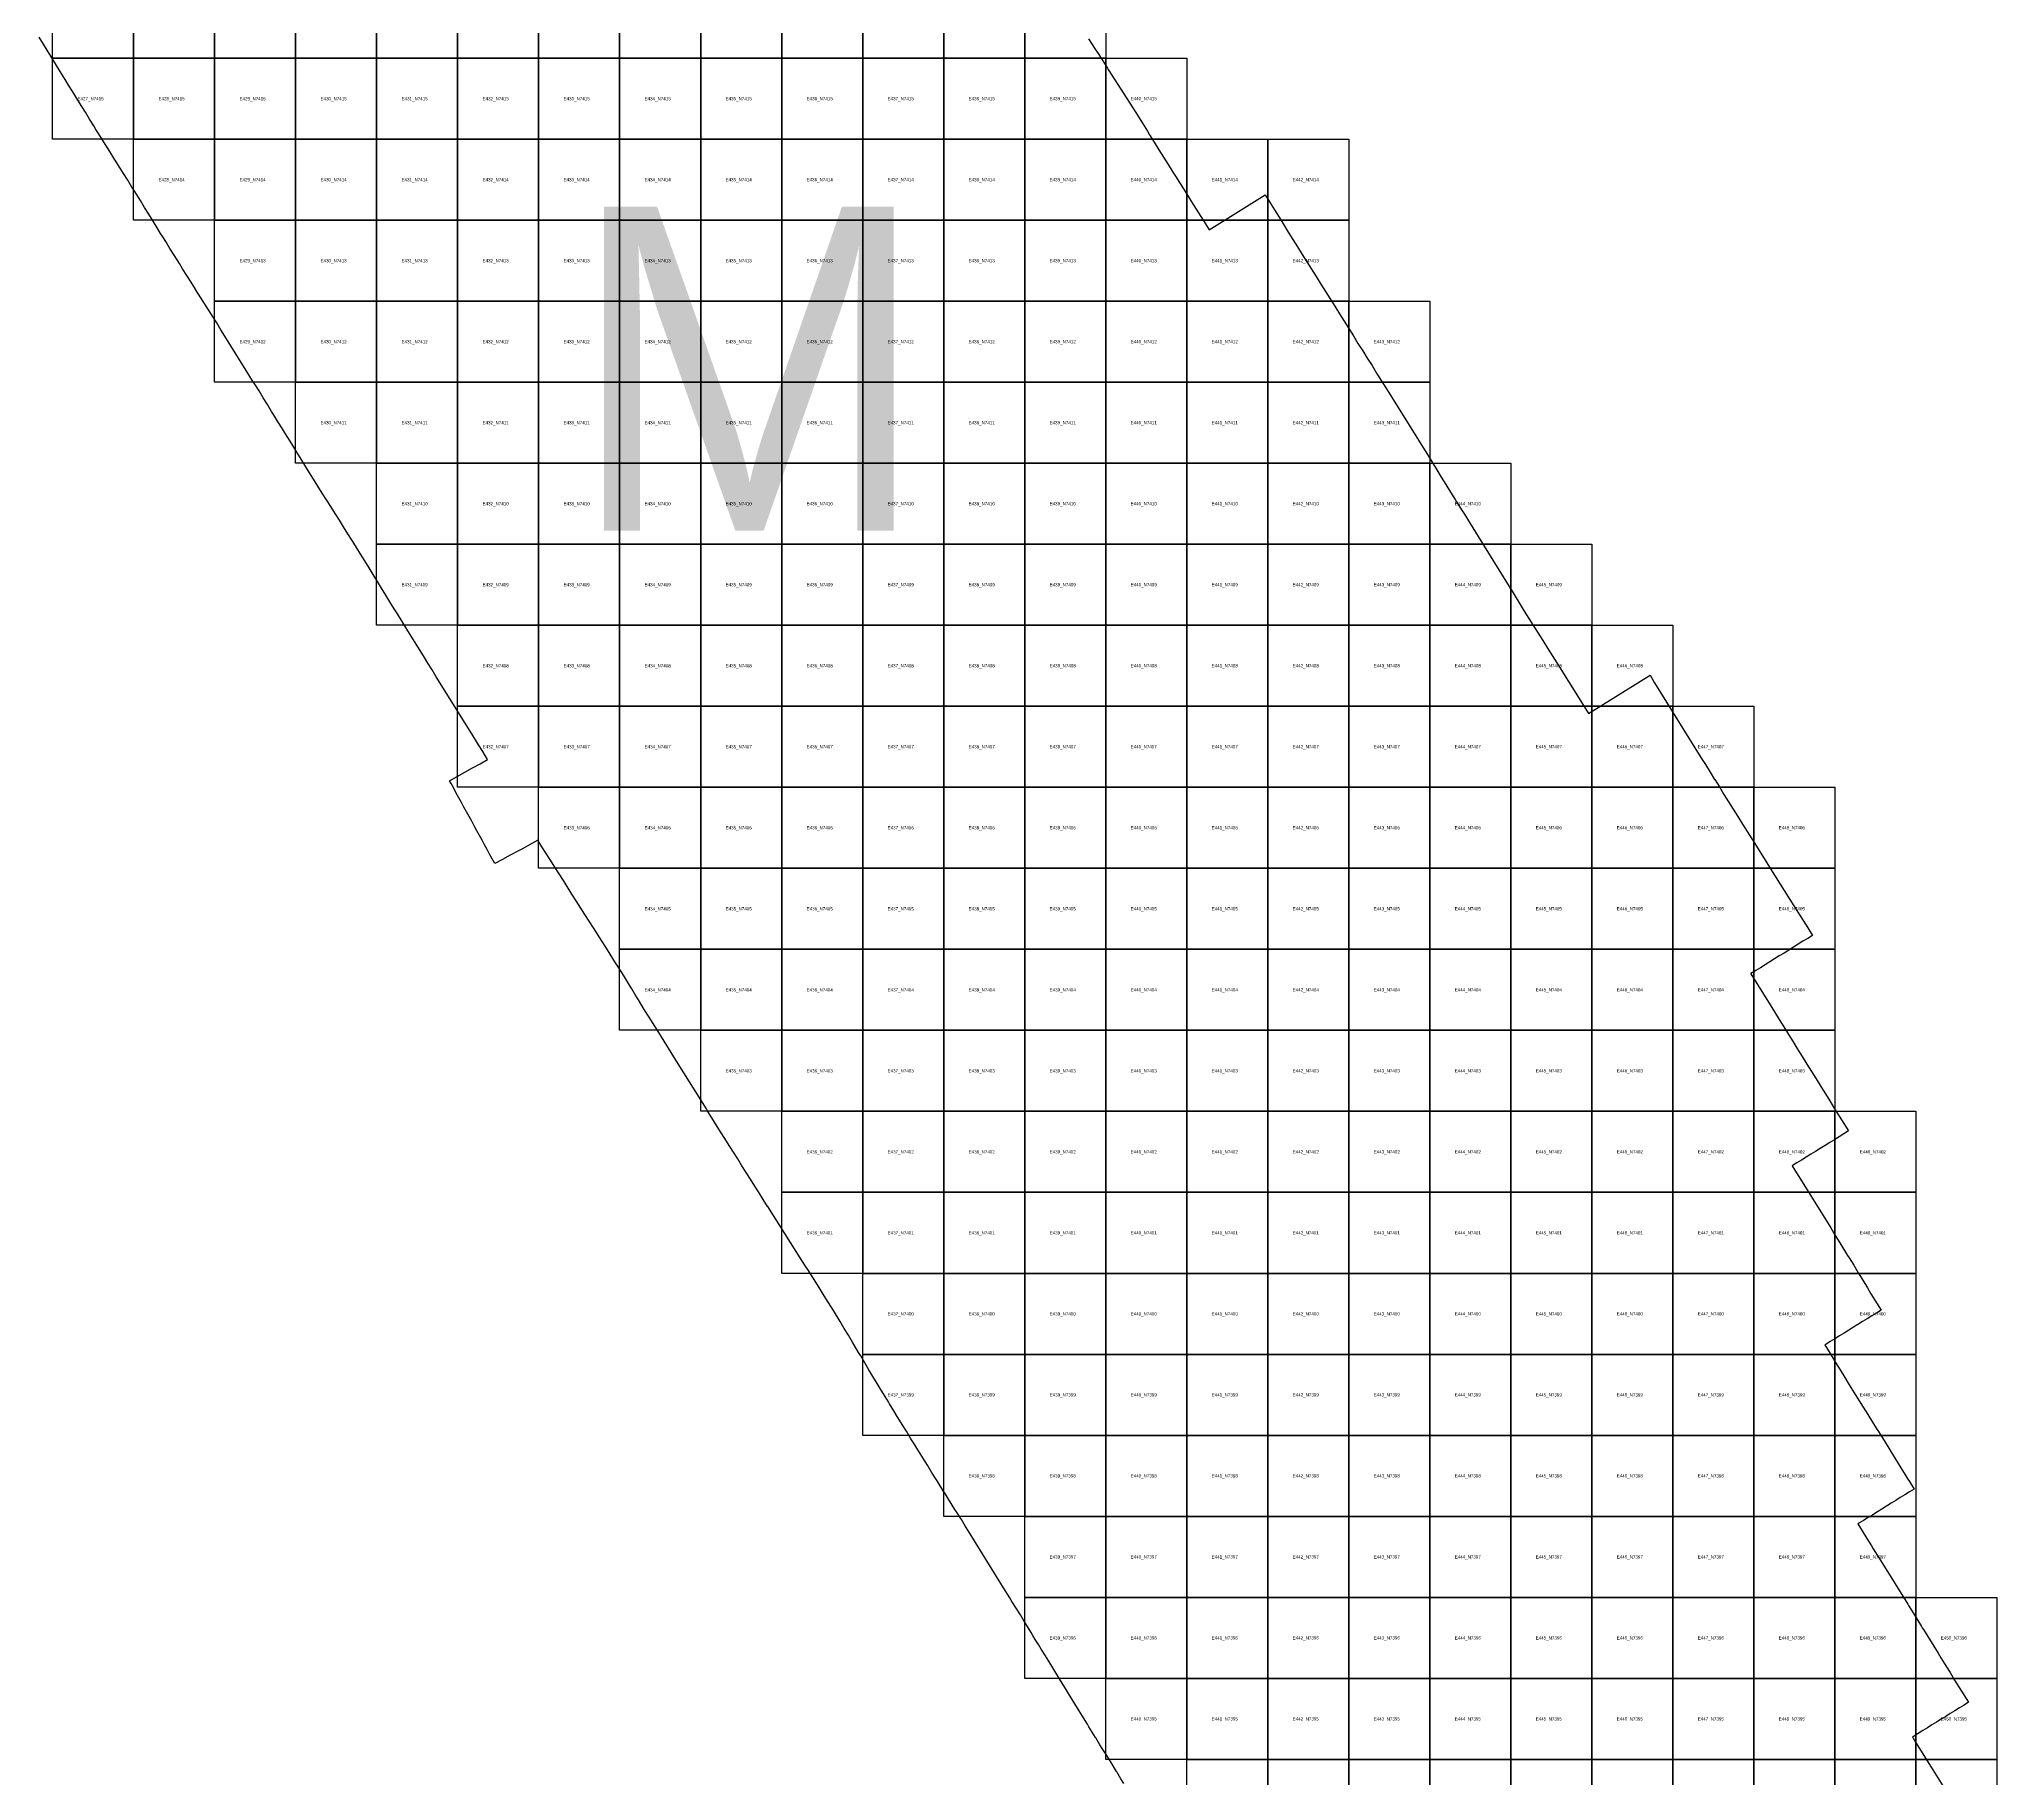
# Model space of a CAD drawing. Extents: x 325010 to 598009, y 7224244 to 7547000.
# Drawn here: x 426834 to 451000, y 7394760 to 7416234 of the extents above; entities that cross this region are included whole.
import ezdxf

# ---------------------------------------------------------------- set-up
doc = ezdxf.new("R2010")
doc.units = 0
doc.layers.add('Limpopo_1', color=7, linetype='Continuous')
doc.layers.add('M', color=7, linetype='Continuous')

msp = doc.modelspace()

# ---------------------------------------------------------------- linework, layer by layer
at = {"layer": 'Limpopo_1'}
for points in [[(427000, 7416000), (427000, 7417000), (428000, 7417000), (428000, 7416000)], [(428000, 7416000), (428000, 7417000), (429000, 7417000), (429000, 7416000)], [(429000, 7416000), (429000, 7417000), (430000, 7417000), (430000, 7416000)], [(430000, 7416000), (430000, 7417000), (431000, 7417000), (431000, 7416000)], [(431000, 7416000), (431000, 7417000), (432000, 7417000), (432000, 7416000)], [(432000, 7416000), (432000, 7417000), (433000, 7417000), (433000, 7416000)], [(433000, 7416000), (433000, 7417000), (434000, 7417000), (434000, 7416000)], [(434000, 7416000), (434000, 7417000), (435000, 7417000), (435000, 7416000)], [(435000, 7416000), (435000, 7417000), (436000, 7417000), (436000, 7416000)], [(436000, 7416000), (436000, 7417000), (437000, 7417000), (437000, 7416000)], [(437000, 7416000), (437000, 7417000), (438000, 7417000), (438000, 7416000)], [(438000, 7416000), (438000, 7417000), (439000, 7417000), (439000, 7416000)], [(439000, 7416000), (439000, 7417000), (440000, 7417000), (440000, 7416000)], [(427000, 7415000), (427000, 7416000), (428000, 7416000), (428000, 7415000)], [(428000, 7415000), (428000, 7416000), (429000, 7416000), (429000, 7415000)], [(429000, 7415000), (429000, 7416000), (430000, 7416000), (430000, 7415000)], [(430000, 7415000), (430000, 7416000), (431000, 7416000), (431000, 7415000)], [(431000, 7415000), (431000, 7416000), (432000, 7416000), (432000, 7415000)], [(432000, 7415000), (432000, 7416000), (433000, 7416000), (433000, 7415000)], [(433000, 7415000), (433000, 7416000), (434000, 7416000), (434000, 7415000)], [(434000, 7415000), (434000, 7416000), (435000, 7416000), (435000, 7415000)], [(435000, 7415000), (435000, 7416000), (436000, 7416000), (436000, 7415000)], [(436000, 7415000), (436000, 7416000), (437000, 7416000), (437000, 7415000)], [(437000, 7415000), (437000, 7416000), (438000, 7416000), (438000, 7415000)], [(438000, 7415000), (438000, 7416000), (439000, 7416000), (439000, 7415000)], [(439000, 7415000), (439000, 7416000), (440000, 7416000), (440000, 7415000)], [(440000, 7415000), (440000, 7416000), (441000, 7416000), (441000, 7415000)], [(428000, 7414000), (428000, 7415000), (429000, 7415000), (429000, 7414000)], [(429000, 7414000), (429000, 7415000), (430000, 7415000), (430000, 7414000)], [(430000, 7414000), (430000, 7415000), (431000, 7415000), (431000, 7414000)], [(431000, 7414000), (431000, 7415000), (432000, 7415000), (432000, 7414000)], [(432000, 7414000), (432000, 7415000), (433000, 7415000), (433000, 7414000)], [(433000, 7414000), (433000, 7415000), (434000, 7415000), (434000, 7414000)], [(434000, 7414000), (434000, 7415000), (435000, 7415000), (435000, 7414000)], [(435000, 7414000), (435000, 7415000), (436000, 7415000), (436000, 7414000)], [(436000, 7414000), (436000, 7415000), (437000, 7415000), (437000, 7414000)], [(437000, 7414000), (437000, 7415000), (438000, 7415000), (438000, 7414000)], [(438000, 7414000), (438000, 7415000), (439000, 7415000), (439000, 7414000)], [(439000, 7414000), (439000, 7415000), (440000, 7415000), (440000, 7414000)], [(440000, 7414000), (440000, 7415000), (441000, 7415000), (441000, 7414000)], [(441000, 7414000), (441000, 7415000), (442000, 7415000), (442000, 7414000)], [(442000, 7414000), (442000, 7415000), (443000, 7415000), (443000, 7414000)], [(429000, 7413000), (429000, 7414000), (430000, 7414000), (430000, 7413000)], [(430000, 7413000), (430000, 7414000), (431000, 7414000), (431000, 7413000)], [(431000, 7413000), (431000, 7414000), (432000, 7414000), (432000, 7413000)], [(432000, 7413000), (432000, 7414000), (433000, 7414000), (433000, 7413000)], [(433000, 7413000), (433000, 7414000), (434000, 7414000), (434000, 7413000)], [(434000, 7413000), (434000, 7414000), (435000, 7414000), (435000, 7413000)], [(435000, 7413000), (435000, 7414000), (436000, 7414000), (436000, 7413000)], [(436000, 7413000), (436000, 7414000), (437000, 7414000), (437000, 7413000)], [(437000, 7413000), (437000, 7414000), (438000, 7414000), (438000, 7413000)], [(438000, 7413000), (438000, 7414000), (439000, 7414000), (439000, 7413000)], [(439000, 7413000), (439000, 7414000), (440000, 7414000), (440000, 7413000)], [(440000, 7413000), (440000, 7414000), (441000, 7414000), (441000, 7413000)], [(441000, 7413000), (441000, 7414000), (442000, 7414000), (442000, 7413000)], [(442000, 7413000), (442000, 7414000), (443000, 7414000), (443000, 7413000)], [(429000, 7412000), (429000, 7413000), (430000, 7413000), (430000, 7412000)], [(430000, 7412000), (430000, 7413000), (431000, 7413000), (431000, 7412000)], [(431000, 7412000), (431000, 7413000), (432000, 7413000), (432000, 7412000)], [(432000, 7412000), (432000, 7413000), (433000, 7413000), (433000, 7412000)], [(433000, 7412000), (433000, 7413000), (434000, 7413000), (434000, 7412000)], [(434000, 7412000), (434000, 7413000), (435000, 7413000), (435000, 7412000)], [(435000, 7412000), (435000, 7413000), (436000, 7413000), (436000, 7412000)], [(436000, 7412000), (436000, 7413000), (437000, 7413000), (437000, 7412000)], [(437000, 7412000), (437000, 7413000), (438000, 7413000), (438000, 7412000)], [(438000, 7412000), (438000, 7413000), (439000, 7413000), (439000, 7412000)], [(439000, 7412000), (439000, 7413000), (440000, 7413000), (440000, 7412000)], [(440000, 7412000), (440000, 7413000), (441000, 7413000), (441000, 7412000)], [(441000, 7412000), (441000, 7413000), (442000, 7413000), (442000, 7412000)], [(442000, 7412000), (442000, 7413000), (443000, 7413000), (443000, 7412000)], [(443000, 7412000), (443000, 7413000), (444000, 7413000), (444000, 7412000)], [(430000, 7411000), (430000, 7412000), (431000, 7412000), (431000, 7411000)], [(431000, 7411000), (431000, 7412000), (432000, 7412000), (432000, 7411000)], [(432000, 7411000), (432000, 7412000), (433000, 7412000), (433000, 7411000)], [(433000, 7411000), (433000, 7412000), (434000, 7412000), (434000, 7411000)], [(434000, 7411000), (434000, 7412000), (435000, 7412000), (435000, 7411000)], [(435000, 7411000), (435000, 7412000), (436000, 7412000), (436000, 7411000)], [(436000, 7411000), (436000, 7412000), (437000, 7412000), (437000, 7411000)], [(437000, 7411000), (437000, 7412000), (438000, 7412000), (438000, 7411000)], [(438000, 7411000), (438000, 7412000), (439000, 7412000), (439000, 7411000)], [(439000, 7411000), (439000, 7412000), (440000, 7412000), (440000, 7411000)], [(440000, 7411000), (440000, 7412000), (441000, 7412000), (441000, 7411000)], [(441000, 7411000), (441000, 7412000), (442000, 7412000), (442000, 7411000)], [(442000, 7411000), (442000, 7412000), (443000, 7412000), (443000, 7411000)], [(443000, 7411000), (443000, 7412000), (444000, 7412000), (444000, 7411000)], [(431000, 7410000), (431000, 7411000), (432000, 7411000), (432000, 7410000)], [(432000, 7410000), (432000, 7411000), (433000, 7411000), (433000, 7410000)], [(433000, 7410000), (433000, 7411000), (434000, 7411000), (434000, 7410000)], [(434000, 7410000), (434000, 7411000), (435000, 7411000), (435000, 7410000)], [(435000, 7410000), (435000, 7411000), (436000, 7411000), (436000, 7410000)], [(436000, 7410000), (436000, 7411000), (437000, 7411000), (437000, 7410000)], [(437000, 7410000), (437000, 7411000), (438000, 7411000), (438000, 7410000)], [(438000, 7410000), (438000, 7411000), (439000, 7411000), (439000, 7410000)], [(439000, 7410000), (439000, 7411000), (440000, 7411000), (440000, 7410000)], [(440000, 7410000), (440000, 7411000), (441000, 7411000), (441000, 7410000)], [(441000, 7410000), (441000, 7411000), (442000, 7411000), (442000, 7410000)], [(442000, 7410000), (442000, 7411000), (443000, 7411000), (443000, 7410000)], [(443000, 7410000), (443000, 7411000), (444000, 7411000), (444000, 7410000)], [(444000, 7410000), (444000, 7411000), (445000, 7411000), (445000, 7410000)], [(431000, 7409000), (431000, 7410000), (432000, 7410000), (432000, 7409000)], [(432000, 7409000), (432000, 7410000), (433000, 7410000), (433000, 7409000)], [(433000, 7409000), (433000, 7410000), (434000, 7410000), (434000, 7409000)], [(434000, 7409000), (434000, 7410000), (435000, 7410000), (435000, 7409000)], [(435000, 7409000), (435000, 7410000), (436000, 7410000), (436000, 7409000)], [(436000, 7409000), (436000, 7410000), (437000, 7410000), (437000, 7409000)], [(437000, 7409000), (437000, 7410000), (438000, 7410000), (438000, 7409000)], [(438000, 7409000), (438000, 7410000), (439000, 7410000), (439000, 7409000)], [(439000, 7409000), (439000, 7410000), (440000, 7410000), (440000, 7409000)], [(440000, 7409000), (440000, 7410000), (441000, 7410000), (441000, 7409000)], [(441000, 7409000), (441000, 7410000), (442000, 7410000), (442000, 7409000)], [(442000, 7409000), (442000, 7410000), (443000, 7410000), (443000, 7409000)], [(443000, 7409000), (443000, 7410000), (444000, 7410000), (444000, 7409000)], [(444000, 7409000), (444000, 7410000), (445000, 7410000), (445000, 7409000)], [(445000, 7409000), (445000, 7410000), (446000, 7410000), (446000, 7409000)], [(432000, 7408000), (432000, 7409000), (433000, 7409000), (433000, 7408000)], [(433000, 7408000), (433000, 7409000), (434000, 7409000), (434000, 7408000)], [(434000, 7408000), (434000, 7409000), (435000, 7409000), (435000, 7408000)], [(435000, 7408000), (435000, 7409000), (436000, 7409000), (436000, 7408000)], [(436000, 7408000), (436000, 7409000), (437000, 7409000), (437000, 7408000)], [(437000, 7408000), (437000, 7409000), (438000, 7409000), (438000, 7408000)], [(438000, 7408000), (438000, 7409000), (439000, 7409000), (439000, 7408000)], [(439000, 7408000), (439000, 7409000), (440000, 7409000), (440000, 7408000)], [(440000, 7408000), (440000, 7409000), (441000, 7409000), (441000, 7408000)], [(441000, 7408000), (441000, 7409000), (442000, 7409000), (442000, 7408000)], [(442000, 7408000), (442000, 7409000), (443000, 7409000), (443000, 7408000)], [(443000, 7408000), (443000, 7409000), (444000, 7409000), (444000, 7408000)], [(444000, 7408000), (444000, 7409000), (445000, 7409000), (445000, 7408000)], [(445000, 7408000), (445000, 7409000), (446000, 7409000), (446000, 7408000)], [(446000, 7408000), (446000, 7409000), (447000, 7409000), (447000, 7408000)], [(432000, 7407000), (432000, 7408000), (433000, 7408000), (433000, 7407000)], [(433000, 7407000), (433000, 7408000), (434000, 7408000), (434000, 7407000)], [(434000, 7407000), (434000, 7408000), (435000, 7408000), (435000, 7407000)], [(435000, 7407000), (435000, 7408000), (436000, 7408000), (436000, 7407000)], [(436000, 7407000), (436000, 7408000), (437000, 7408000), (437000, 7407000)], [(437000, 7407000), (437000, 7408000), (438000, 7408000), (438000, 7407000)], [(438000, 7407000), (438000, 7408000), (439000, 7408000), (439000, 7407000)], [(439000, 7407000), (439000, 7408000), (440000, 7408000), (440000, 7407000)], [(440000, 7407000), (440000, 7408000), (441000, 7408000), (441000, 7407000)], [(441000, 7407000), (441000, 7408000), (442000, 7408000), (442000, 7407000)], [(442000, 7407000), (442000, 7408000), (443000, 7408000), (443000, 7407000)], [(443000, 7407000), (443000, 7408000), (444000, 7408000), (444000, 7407000)], [(444000, 7407000), (444000, 7408000), (445000, 7408000), (445000, 7407000)], [(445000, 7407000), (445000, 7408000), (446000, 7408000), (446000, 7407000)], [(446000, 7407000), (446000, 7408000), (447000, 7408000), (447000, 7407000)], [(447000, 7407000), (447000, 7408000), (448000, 7408000), (448000, 7407000)], [(433000, 7406000), (433000, 7407000), (434000, 7407000), (434000, 7406000)], [(434000, 7406000), (434000, 7407000), (435000, 7407000), (435000, 7406000)], [(435000, 7406000), (435000, 7407000), (436000, 7407000), (436000, 7406000)], [(436000, 7406000), (436000, 7407000), (437000, 7407000), (437000, 7406000)], [(437000, 7406000), (437000, 7407000), (438000, 7407000), (438000, 7406000)], [(438000, 7406000), (438000, 7407000), (439000, 7407000), (439000, 7406000)], [(439000, 7406000), (439000, 7407000), (440000, 7407000), (440000, 7406000)], [(440000, 7406000), (440000, 7407000), (441000, 7407000), (441000, 7406000)], [(441000, 7406000), (441000, 7407000), (442000, 7407000), (442000, 7406000)], [(442000, 7406000), (442000, 7407000), (443000, 7407000), (443000, 7406000)], [(443000, 7406000), (443000, 7407000), (444000, 7407000), (444000, 7406000)], [(444000, 7406000), (444000, 7407000), (445000, 7407000), (445000, 7406000)], [(445000, 7406000), (445000, 7407000), (446000, 7407000), (446000, 7406000)], [(446000, 7406000), (446000, 7407000), (447000, 7407000), (447000, 7406000)], [(447000, 7406000), (447000, 7407000), (448000, 7407000), (448000, 7406000)], [(448000, 7406000), (448000, 7407000), (449000, 7407000), (449000, 7406000)], [(434000, 7405000), (434000, 7406000), (435000, 7406000), (435000, 7405000)], [(435000, 7405000), (435000, 7406000), (436000, 7406000), (436000, 7405000)], [(436000, 7405000), (436000, 7406000), (437000, 7406000), (437000, 7405000)], [(437000, 7405000), (437000, 7406000), (438000, 7406000), (438000, 7405000)], [(438000, 7405000), (438000, 7406000), (439000, 7406000), (439000, 7405000)], [(439000, 7405000), (439000, 7406000), (440000, 7406000), (440000, 7405000)], [(440000, 7405000), (440000, 7406000), (441000, 7406000), (441000, 7405000)], [(441000, 7405000), (441000, 7406000), (442000, 7406000), (442000, 7405000)], [(442000, 7405000), (442000, 7406000), (443000, 7406000), (443000, 7405000)], [(443000, 7405000), (443000, 7406000), (444000, 7406000), (444000, 7405000)], [(444000, 7405000), (444000, 7406000), (445000, 7406000), (445000, 7405000)], [(445000, 7405000), (445000, 7406000), (446000, 7406000), (446000, 7405000)], [(446000, 7405000), (446000, 7406000), (447000, 7406000), (447000, 7405000)], [(447000, 7405000), (447000, 7406000), (448000, 7406000), (448000, 7405000)], [(448000, 7405000), (448000, 7406000), (449000, 7406000), (449000, 7405000)], [(434000, 7404000), (434000, 7405000), (435000, 7405000), (435000, 7404000)], [(435000, 7404000), (435000, 7405000), (436000, 7405000), (436000, 7404000)], [(436000, 7404000), (436000, 7405000), (437000, 7405000), (437000, 7404000)], [(437000, 7404000), (437000, 7405000), (438000, 7405000), (438000, 7404000)], [(438000, 7404000), (438000, 7405000), (439000, 7405000), (439000, 7404000)], [(439000, 7404000), (439000, 7405000), (440000, 7405000), (440000, 7404000)], [(440000, 7404000), (440000, 7405000), (441000, 7405000), (441000, 7404000)], [(441000, 7404000), (441000, 7405000), (442000, 7405000), (442000, 7404000)], [(442000, 7404000), (442000, 7405000), (443000, 7405000), (443000, 7404000)], [(443000, 7404000), (443000, 7405000), (444000, 7405000), (444000, 7404000)], [(444000, 7404000), (444000, 7405000), (445000, 7405000), (445000, 7404000)], [(445000, 7404000), (445000, 7405000), (446000, 7405000), (446000, 7404000)], [(446000, 7404000), (446000, 7405000), (447000, 7405000), (447000, 7404000)], [(447000, 7404000), (447000, 7405000), (448000, 7405000), (448000, 7404000)], [(448000, 7404000), (448000, 7405000), (449000, 7405000), (449000, 7404000)], [(435000, 7403000), (435000, 7404000), (436000, 7404000), (436000, 7403000)], [(436000, 7403000), (436000, 7404000), (437000, 7404000), (437000, 7403000)], [(437000, 7403000), (437000, 7404000), (438000, 7404000), (438000, 7403000)], [(438000, 7403000), (438000, 7404000), (439000, 7404000), (439000, 7403000)], [(439000, 7403000), (439000, 7404000), (440000, 7404000), (440000, 7403000)], [(440000, 7403000), (440000, 7404000), (441000, 7404000), (441000, 7403000)], [(441000, 7403000), (441000, 7404000), (442000, 7404000), (442000, 7403000)], [(442000, 7403000), (442000, 7404000), (443000, 7404000), (443000, 7403000)], [(443000, 7403000), (443000, 7404000), (444000, 7404000), (444000, 7403000)], [(444000, 7403000), (444000, 7404000), (445000, 7404000), (445000, 7403000)], [(445000, 7403000), (445000, 7404000), (446000, 7404000), (446000, 7403000)], [(446000, 7403000), (446000, 7404000), (447000, 7404000), (447000, 7403000)], [(447000, 7403000), (447000, 7404000), (448000, 7404000), (448000, 7403000)], [(448000, 7403000), (448000, 7404000), (449000, 7404000), (449000, 7403000)], [(436000, 7402000), (436000, 7403000), (437000, 7403000), (437000, 7402000)], [(437000, 7402000), (437000, 7403000), (438000, 7403000), (438000, 7402000)], [(438000, 7402000), (438000, 7403000), (439000, 7403000), (439000, 7402000)], [(439000, 7402000), (439000, 7403000), (440000, 7403000), (440000, 7402000)], [(440000, 7402000), (440000, 7403000), (441000, 7403000), (441000, 7402000)], [(441000, 7402000), (441000, 7403000), (442000, 7403000), (442000, 7402000)], [(442000, 7402000), (442000, 7403000), (443000, 7403000), (443000, 7402000)], [(443000, 7402000), (443000, 7403000), (444000, 7403000), (444000, 7402000)], [(444000, 7402000), (444000, 7403000), (445000, 7403000), (445000, 7402000)], [(445000, 7402000), (445000, 7403000), (446000, 7403000), (446000, 7402000)], [(446000, 7402000), (446000, 7403000), (447000, 7403000), (447000, 7402000)], [(447000, 7402000), (447000, 7403000), (448000, 7403000), (448000, 7402000)], [(448000, 7402000), (448000, 7403000), (449000, 7403000), (449000, 7402000)], [(449000, 7402000), (449000, 7403000), (450000, 7403000), (450000, 7402000)], [(436000, 7401000), (436000, 7402000), (437000, 7402000), (437000, 7401000)], [(437000, 7401000), (437000, 7402000), (438000, 7402000), (438000, 7401000)], [(438000, 7401000), (438000, 7402000), (439000, 7402000), (439000, 7401000)], [(439000, 7401000), (439000, 7402000), (440000, 7402000), (440000, 7401000)], [(440000, 7401000), (440000, 7402000), (441000, 7402000), (441000, 7401000)], [(441000, 7401000), (441000, 7402000), (442000, 7402000), (442000, 7401000)], [(442000, 7401000), (442000, 7402000), (443000, 7402000), (443000, 7401000)], [(443000, 7401000), (443000, 7402000), (444000, 7402000), (444000, 7401000)], [(444000, 7401000), (444000, 7402000), (445000, 7402000), (445000, 7401000)], [(445000, 7401000), (445000, 7402000), (446000, 7402000), (446000, 7401000)], [(446000, 7401000), (446000, 7402000), (447000, 7402000), (447000, 7401000)], [(447000, 7401000), (447000, 7402000), (448000, 7402000), (448000, 7401000)], [(448000, 7401000), (448000, 7402000), (449000, 7402000), (449000, 7401000)], [(449000, 7401000), (449000, 7402000), (450000, 7402000), (450000, 7401000)], [(437000, 7400000), (437000, 7401000), (438000, 7401000), (438000, 7400000)], [(438000, 7400000), (438000, 7401000), (439000, 7401000), (439000, 7400000)], [(439000, 7400000), (439000, 7401000), (440000, 7401000), (440000, 7400000)], [(440000, 7400000), (440000, 7401000), (441000, 7401000), (441000, 7400000)], [(441000, 7400000), (441000, 7401000), (442000, 7401000), (442000, 7400000)], [(442000, 7400000), (442000, 7401000), (443000, 7401000), (443000, 7400000)], [(443000, 7400000), (443000, 7401000), (444000, 7401000), (444000, 7400000)], [(444000, 7400000), (444000, 7401000), (445000, 7401000), (445000, 7400000)], [(445000, 7400000), (445000, 7401000), (446000, 7401000), (446000, 7400000)], [(446000, 7400000), (446000, 7401000), (447000, 7401000), (447000, 7400000)], [(447000, 7400000), (447000, 7401000), (448000, 7401000), (448000, 7400000)], [(448000, 7400000), (448000, 7401000), (449000, 7401000), (449000, 7400000)], [(449000, 7400000), (449000, 7401000), (450000, 7401000), (450000, 7400000)], [(437000, 7399000), (437000, 7400000), (438000, 7400000), (438000, 7399000)], [(438000, 7399000), (438000, 7400000), (439000, 7400000), (439000, 7399000)], [(439000, 7399000), (439000, 7400000), (440000, 7400000), (440000, 7399000)], [(440000, 7399000), (440000, 7400000), (441000, 7400000), (441000, 7399000)], [(441000, 7399000), (441000, 7400000), (442000, 7400000), (442000, 7399000)], [(442000, 7399000), (442000, 7400000), (443000, 7400000), (443000, 7399000)], [(443000, 7399000), (443000, 7400000), (444000, 7400000), (444000, 7399000)], [(444000, 7399000), (444000, 7400000), (445000, 7400000), (445000, 7399000)], [(445000, 7399000), (445000, 7400000), (446000, 7400000), (446000, 7399000)], [(446000, 7399000), (446000, 7400000), (447000, 7400000), (447000, 7399000)], [(447000, 7399000), (447000, 7400000), (448000, 7400000), (448000, 7399000)], [(448000, 7399000), (448000, 7400000), (449000, 7400000), (449000, 7399000)], [(449000, 7399000), (449000, 7400000), (450000, 7400000), (450000, 7399000)], [(438000, 7398000), (438000, 7399000), (439000, 7399000), (439000, 7398000)], [(439000, 7398000), (439000, 7399000), (440000, 7399000), (440000, 7398000)], [(440000, 7398000), (440000, 7399000), (441000, 7399000), (441000, 7398000)], [(441000, 7398000), (441000, 7399000), (442000, 7399000), (442000, 7398000)], [(442000, 7398000), (442000, 7399000), (443000, 7399000), (443000, 7398000)], [(443000, 7398000), (443000, 7399000), (444000, 7399000), (444000, 7398000)], [(444000, 7398000), (444000, 7399000), (445000, 7399000), (445000, 7398000)], [(445000, 7398000), (445000, 7399000), (446000, 7399000), (446000, 7398000)], [(446000, 7398000), (446000, 7399000), (447000, 7399000), (447000, 7398000)], [(447000, 7398000), (447000, 7399000), (448000, 7399000), (448000, 7398000)], [(448000, 7398000), (448000, 7399000), (449000, 7399000), (449000, 7398000)], [(449000, 7398000), (449000, 7399000), (450000, 7399000), (450000, 7398000)], [(439000, 7397000), (439000, 7398000), (440000, 7398000), (440000, 7397000)], [(440000, 7397000), (440000, 7398000), (441000, 7398000), (441000, 7397000)], [(441000, 7397000), (441000, 7398000), (442000, 7398000), (442000, 7397000)], [(442000, 7397000), (442000, 7398000), (443000, 7398000), (443000, 7397000)], [(443000, 7397000), (443000, 7398000), (444000, 7398000), (444000, 7397000)], [(444000, 7397000), (444000, 7398000), (445000, 7398000), (445000, 7397000)], [(445000, 7397000), (445000, 7398000), (446000, 7398000), (446000, 7397000)], [(446000, 7397000), (446000, 7398000), (447000, 7398000), (447000, 7397000)], [(447000, 7397000), (447000, 7398000), (448000, 7398000), (448000, 7397000)], [(448000, 7397000), (448000, 7398000), (449000, 7398000), (449000, 7397000)], [(449000, 7397000), (449000, 7398000), (450000, 7398000), (450000, 7397000)], [(439000, 7396000), (439000, 7397000), (440000, 7397000), (440000, 7396000)], [(440000, 7396000), (440000, 7397000), (441000, 7397000), (441000, 7396000)], [(441000, 7396000), (441000, 7397000), (442000, 7397000), (442000, 7396000)], [(442000, 7396000), (442000, 7397000), (443000, 7397000), (443000, 7396000)], [(443000, 7396000), (443000, 7397000), (444000, 7397000), (444000, 7396000)], [(444000, 7396000), (444000, 7397000), (445000, 7397000), (445000, 7396000)], [(445000, 7396000), (445000, 7397000), (446000, 7397000), (446000, 7396000)], [(446000, 7396000), (446000, 7397000), (447000, 7397000), (447000, 7396000)], [(447000, 7396000), (447000, 7397000), (448000, 7397000), (448000, 7396000)], [(448000, 7396000), (448000, 7397000), (449000, 7397000), (449000, 7396000)], [(449000, 7396000), (449000, 7397000), (450000, 7397000), (450000, 7396000)], [(450000, 7396000), (450000, 7397000), (451000, 7397000), (451000, 7396000)], [(440000, 7395000), (440000, 7396000), (441000, 7396000), (441000, 7395000)], [(441000, 7395000), (441000, 7396000), (442000, 7396000), (442000, 7395000)], [(442000, 7395000), (442000, 7396000), (443000, 7396000), (443000, 7395000)], [(443000, 7395000), (443000, 7396000), (444000, 7396000), (444000, 7395000)], [(444000, 7395000), (444000, 7396000), (445000, 7396000), (445000, 7395000)], [(445000, 7395000), (445000, 7396000), (446000, 7396000), (446000, 7395000)], [(446000, 7395000), (446000, 7396000), (447000, 7396000), (447000, 7395000)], [(447000, 7395000), (447000, 7396000), (448000, 7396000), (448000, 7395000)], [(448000, 7395000), (448000, 7396000), (449000, 7396000), (449000, 7395000)], [(449000, 7395000), (449000, 7396000), (450000, 7396000), (450000, 7395000)], [(450000, 7395000), (450000, 7396000), (451000, 7396000), (451000, 7395000)], [(441000, 7394000), (441000, 7395000), (442000, 7395000), (442000, 7394000)], [(442000, 7394000), (442000, 7395000), (443000, 7395000), (443000, 7394000)], [(443000, 7394000), (443000, 7395000), (444000, 7395000), (444000, 7394000)], [(444000, 7394000), (444000, 7395000), (445000, 7395000), (445000, 7394000)], [(445000, 7394000), (445000, 7395000), (446000, 7395000), (446000, 7394000)], [(446000, 7394000), (446000, 7395000), (447000, 7395000), (447000, 7394000)], [(447000, 7394000), (447000, 7395000), (448000, 7395000), (448000, 7394000)], [(448000, 7394000), (448000, 7395000), (449000, 7395000), (449000, 7394000)], [(449000, 7394000), (449000, 7395000), (450000, 7395000), (450000, 7394000)], [(450000, 7394000), (450000, 7395000), (451000, 7395000), (451000, 7394000)]]:
    msp.add_lwpolyline(points, close=True, dxfattribs=at)
at = {"layer": 'M'}
for points in [[(440225, 7394703), (440188, 7394762), (440137, 7394846), (440134, 7394851), (440053, 7394982), (440033, 7395014), (440004, 7395062), (439966, 7395123), (439929, 7395182), (439877, 7395267), (439874, 7395272), (439792, 7395404), (439773, 7395435), (439746, 7395480), (439618, 7395687), (439541, 7395814), (439515, 7395856), (439464, 7395941), (439386, 7396067), (439360, 7396109), (439308, 7396193), (439256, 7396277), (439205, 7396361), (439170, 7396418), (439131, 7396481), (439101, 7396530), (439078, 7396568), (439013, 7396674), (438998, 7396699), (438946, 7396783), (438895, 7396867), (438842, 7396951), (438816, 7396993), (438737, 7397118), (438305, 7397819), (438270, 7397875), (438218, 7397960), (438165, 7398043), (438139, 7398085), (438060, 7398211), (438008, 7398295), (438002, 7398305), (437918, 7398439), (437904, 7398463), (437851, 7398547), (437799, 7398631), (437770, 7398678), (437681, 7398821), (437642, 7398882), (437596, 7398958), (437539, 7399051), (437487, 7399135), (437456, 7399186), (437427, 7399234), (437384, 7399303), (437332, 7399388), (437317, 7399415), (437257, 7399512), (437229, 7399557), (437178, 7399641), (437127, 7399726), (437076, 7399811), (437026, 7399896), (436975, 7399980), (436950, 7400023), (436873, 7400150), (436823, 7400235), (436773, 7400320), (436722, 7400405), (436697, 7400448), (436621, 7400575), (436567, 7400658), (436514, 7400741), (436461, 7400825), (436321, 7401046), (436302, 7401075), (436249, 7401159), (436248, 7401160), (435828, 7401824), (435826, 7401827), (435773, 7401910), (435720, 7401994), (435667, 7402077), (435614, 7402161), (435563, 7402245), (435509, 7402329), (435457, 7402412), (435404, 7402496), (435352, 7402580), (435299, 7402663), (435246, 7402747), (435097, 7402985), (435089, 7402998), (435070, 7403029), (434722, 7403585), (434461, 7404005), (434357, 7404173), (434304, 7404257), (434231, 7404377), (434201, 7404425), (434150, 7404510), (434132, 7404538), (434047, 7404679), (433982, 7404783), (433942, 7404846), (433916, 7404888), (433851, 7404993), (433838, 7405014), (433785, 7405098), (433679, 7405264), (433678, 7405264), (433678, 7405265), (433571, 7405430), (433571, 7405430), (433571, 7405431), (433464, 7405597), (433411, 7405680), (433384, 7405722), (433305, 7405847), (433252, 7405930), (433199, 7406014), (433146, 7406098), (433094, 7406181), (433041, 7406265), (432991, 7406345), (432792, 7406237), (432744, 7406211), (432649, 7406160), (432554, 7406109), (432459, 7406058), (432427, 7406116), (432395, 7406174), (432364, 7406231), (432332, 7406289), (432301, 7406347), (432269, 7406406), (432237, 7406464), (432205, 7406522), (432174, 7406580), (432142, 7406638), (432110, 7406697), (432078, 7406755), (432047, 7406813), (432015, 7406871), (431983, 7406929), (431952, 7406987), (431920, 7407045), (431900, 7407081), (431995, 7407133), (432089, 7407185), (432184, 7407238), (432278, 7407290), (432370, 7407341), (432309, 7407440), (432258, 7407524), (432232, 7407566), (432155, 7407693), (431736, 7408364), (431684, 7408448), (431632, 7408532), (431590, 7408600), (431372, 7408952), (431256, 7409141), (431216, 7409204), (431164, 7409289), (431112, 7409373), (431061, 7409457), (431009, 7409541), (430957, 7409625), (430906, 7409710), (430853, 7409794), (430816, 7409854), (430718, 7410012), (430697, 7410045), (430645, 7410129), (430592, 7410213), (430540, 7410297), (430487, 7410381), (430434, 7410464), (430381, 7410548), (430329, 7410631), (430276, 7410715), (430241, 7410772), (430171, 7410883), (430068, 7411050), (430067, 7411051), (430015, 7411135), (429964, 7411219), (429911, 7411303), (429860, 7411388), (429858, 7411390), (429757, 7411553), (429756, 7411556), (429704, 7411640), (429651, 7411724), (429600, 7411808), (429548, 7411892), (429495, 7411976), (429469, 7412018), (429390, 7412143), (429107, 7412601), (429078, 7412647), (429026, 7412732), (428973, 7412815), (428960, 7412837), (428766, 7413145), (428763, 7413150), (428710, 7413234), (428657, 7413317), (428604, 7413401), (428565, 7413464), (428500, 7413568), (428447, 7413652), (428396, 7413737), (428360, 7413794), (428334, 7413837), (428292, 7413905), (428240, 7413989), (428188, 7414073), (428136, 7414157), (428085, 7414242), (428007, 7414366), (427980, 7414409), (427927, 7414493), (427875, 7414577), (427848, 7414620), (427772, 7414742), (427770, 7414745), (427717, 7414828), (427665, 7414912), (427613, 7414996), (427611, 7414999), (427535, 7415121), (427508, 7415164), (427456, 7415248), (427405, 7415332), (427353, 7415416), (427300, 7415500), (427248, 7415584), (427196, 7415668), (427154, 7415736), (427092, 7415836), (426989, 7416005), (426886, 7416174), (426834, 7416258)], [(439788, 7416239), (439861, 7416125), (439905, 7416057), (439963, 7415966), (440021, 7415875), (440030, 7415861), (440370, 7415328), (440514, 7415098), (440542, 7415053), (440599, 7414961), (440656, 7414869), (440714, 7414778), (440771, 7414686), (440829, 7414594), (440862, 7414541), (441008, 7414308), (441059, 7414228), (441116, 7414136), (441174, 7414045), (441232, 7413953), (441276, 7413881), (441968, 7414311), (442042, 7414192), (442083, 7414128), (442140, 7414036), (442197, 7413944), (442254, 7413853), (442311, 7413761), (442368, 7413669), (442426, 7413578), (442482, 7413485), (442540, 7413394), (442597, 7413303), (442655, 7413211), (442712, 7413120), (442770, 7413028), (442827, 7412937), (442884, 7412845), (442942, 7412753), (442999, 7412662), (443057, 7412571), (443114, 7412479), (443172, 7412388), (443229, 7412296), (443287, 7412205), (443344, 7412113), (443402, 7412022), (443459, 7411930), (443516, 7411839), (443562, 7411764), (443631, 7411655), (443859, 7411285), (443915, 7411196), (443970, 7411106), (444086, 7410918), (444142, 7410828), (444198, 7410736), (444256, 7410644), (444312, 7410552), (444331, 7410523), (444399, 7410414), (444427, 7410369), (444464, 7410309), (444598, 7410094), (444980, 7409478), (444996, 7409451), (445003, 7409439), (445167, 7409175), (445359, 7408869), (445397, 7408810), (445455, 7408718), (445512, 7408627), (445570, 7408535), (445627, 7408444), (445685, 7408352), (445742, 7408261), (445960, 7407912), (446719, 7408383), (446776, 7408291), (447348, 7407369), (447404, 7407280), (447461, 7407188), (447516, 7407097), (447518, 7407095), (447575, 7407004), (447631, 7406912), (447689, 7406820), (447746, 7406729), (447804, 7406637), (447862, 7406546), (447948, 7406408), (447976, 7406362), (448032, 7406272), (448119, 7406132), (448148, 7406087), (448205, 7405995), (448493, 7405537), (448553, 7405447), (448610, 7405355), (448667, 7405263), (448724, 7405171), (448665, 7405135), (448607, 7405099), (448549, 7405062), (448490, 7405026), (448432, 7404990), (448374, 7404954), (448315, 7404918), (448257, 7404881), (448199, 7404845), (448140, 7404809), (448082, 7404773), (448024, 7404737), (447965, 7404701), (447962, 7404698), (448201, 7404313), (448256, 7404226), (448313, 7404134), (448370, 7404042), (448427, 7403950), (448484, 7403859), (448541, 7403767), (448598, 7403675), (448655, 7403583), (448712, 7403492), (448769, 7403400), (448826, 7403308), (448883, 7403216), (448937, 7403128), (448998, 7403029), (449053, 7402941), (449110, 7402849), (449167, 7402757), (449110, 7402722), (449052, 7402686), (448994, 7402650), (448937, 7402614), (448879, 7402578), (448821, 7402542), (448763, 7402506), (448705, 7402471), (448647, 7402435), (448589, 7402399), (448531, 7402363), (448474, 7402327), (448949, 7401560), (449006, 7401468), (449062, 7401375), (449073, 7401358), (449157, 7401220), (449175, 7401191), (449233, 7401099), (449289, 7401007), (449345, 7400914), (449402, 7400822), (449446, 7400749), (449571, 7400545), (449513, 7400510), (449457, 7400475), (449400, 7400440), (449343, 7400404), (449286, 7400369), (449229, 7400334), (449172, 7400298), (449115, 7400263), (449058, 7400227), (449001, 7400192), (448944, 7400157), (448887, 7400121), (448877, 7400115), (448896, 7400083), (448953, 7399992), (449010, 7399899), (449066, 7399807), (449123, 7399715), (449179, 7399623), (449323, 7399392), (449351, 7399348), (449409, 7399256), (449466, 7399164), (449512, 7399089), (449538, 7399048), (449580, 7398981), (449608, 7398935), (449751, 7398705), (449902, 7398459), (449921, 7398429), (449978, 7398337), (449922, 7398302), (449865, 7398267), (449808, 7398232), (449752, 7398197), (449695, 7398162), (449639, 7398126), (449582, 7398091), (449525, 7398056), (449468, 7398021), (449412, 7397986), (449355, 7397951), (449298, 7397916), (449284, 7397907), (449337, 7397820), (449394, 7397729), (449452, 7397637), (449474, 7397600), (449566, 7397453), (449900, 7396916), (449909, 7396901), (449966, 7396809), (450070, 7396642), (450080, 7396625), (450093, 7396604), (450275, 7396310), (450308, 7396256), (450349, 7396189), (450377, 7396144), (450422, 7396072), (450478, 7395980), (450536, 7395888), (450594, 7395796), (450651, 7395705), (450595, 7395670), (450539, 7395635), (450482, 7395600), (450425, 7395565), (450369, 7395530), (450312, 7395495), (450256, 7395460), (450199, 7395425), (450143, 7395390), (450086, 7395355), (450029, 7395319), (449972, 7395284), (449959, 7395276), (449962, 7395272), (449996, 7395215), (450190, 7394903), (450479, 7394445)]]:
    msp.add_lwpolyline(points, dxfattribs=at)

# ---------------------------------------------------------------- texts
msp.add_text('M', height=4000).set_placement((433367, 7410168))
at = {"layer": 'Limpopo_1'}
for s, p in [('E427_N7415', (427308, 7415480)), ('E428_N7415', (428308, 7415480)), ('E429_N7415', (429308, 7415480)), ('E430_N7415', (430308, 7415480)), ('E431_N7415', (431308, 7415480)), ('E432_N7415', (432308, 7415480)), ('E433_N7415', (433308, 7415480)), ('E434_N7415', (434308, 7415480)), ('E435_N7415', (435308, 7415480)), ('E436_N7415', (436308, 7415480)), ('E437_N7415', (437308, 7415480)), ('E438_N7415', (438308, 7415480)), ('E439_N7415', (439308, 7415480)), ('E440_N7415', (440308, 7415480)), ('E428_N7414', (428308, 7414480)), ('E429_N7414', (429308, 7414480)), ('E430_N7414', (430308, 7414480)), ('E431_N7414', (431308, 7414480)), ('E432_N7414', (432308, 7414480)), ('E433_N7414', (433308, 7414480)), ('E434_N7414', (434308, 7414480)), ('E435_N7414', (435308, 7414480)), ('E436_N7414', (436308, 7414480)), ('E437_N7414', (437308, 7414480)), ('E438_N7414', (438308, 7414480)), ('E439_N7414', (439308, 7414480)), ('E440_N7414', (440308, 7414480)), ('E441_N7414', (441308, 7414480)), ('E442_N7414', (442308, 7414480)), ('E429_N7413', (429308, 7413480)), ('E430_N7413', (430308, 7413480)), ('E431_N7413', (431308, 7413480)), ('E432_N7413', (432308, 7413480)), ('E433_N7413', (433308, 7413480)), ('E434_N7413', (434308, 7413480)), ('E435_N7413', (435308, 7413480)), ('E436_N7413', (436308, 7413480)), ('E437_N7413', (437308, 7413480)), ('E438_N7413', (438308, 7413480)), ('E439_N7413', (439308, 7413480)), ('E440_N7413', (440308, 7413480)), ('E441_N7413', (441308, 7413480)), ('E442_N7413', (442308, 7413480)), ('E429_N7412', (429308, 7412480)), ('E430_N7412', (430308, 7412480)), ('E431_N7412', (431308, 7412480)), ('E432_N7412', (432308, 7412480)), ('E433_N7412', (433308, 7412480)), ('E434_N7412', (434308, 7412480)), ('E435_N7412', (435308, 7412480)), ('E436_N7412', (436308, 7412480)), ('E437_N7412', (437308, 7412480)), ('E438_N7412', (438308, 7412480)), ('E439_N7412', (439308, 7412480)), ('E440_N7412', (440308, 7412480)), ('E441_N7412', (441308, 7412480)), ('E442_N7412', (442308, 7412480)), ('E443_N7412', (443308, 7412480)), ('E430_N7411', (430308, 7411480)), ('E431_N7411', (431308, 7411480)), ('E432_N7411', (432308, 7411480)), ('E433_N7411', (433308, 7411480)), ('E434_N7411', (434308, 7411480)), ('E435_N7411', (435308, 7411480)), ('E436_N7411', (436308, 7411480)), ('E437_N7411', (437308, 7411480)), ('E438_N7411', (438308, 7411480)), ('E439_N7411', (439308, 7411480)), ('E440_N7411', (440308, 7411480)), ('E441_N7411', (441308, 7411480)), ('E442_N7411', (442308, 7411480)), ('E443_N7411', (443308, 7411480)), ('E431_N7410', (431308, 7410480)), ('E432_N7410', (432308, 7410480)), ('E433_N7410', (433308, 7410480)), ('E434_N7410', (434308, 7410480)), ('E435_N7410', (435308, 7410480)), ('E436_N7410', (436308, 7410480)), ('E437_N7410', (437308, 7410480)), ('E438_N7410', (438308, 7410480)), ('E439_N7410', (439308, 7410480)), ('E440_N7410', (440308, 7410480)), ('E441_N7410', (441308, 7410480)), ('E442_N7410', (442308, 7410480)), ('E443_N7410', (443308, 7410480)), ('E444_N7410', (444308, 7410480)), ('E431_N7409', (431308, 7409480)), ('E432_N7409', (432308, 7409480)), ('E433_N7409', (433308, 7409480)), ('E434_N7409', (434308, 7409480)), ('E435_N7409', (435308, 7409480)), ('E436_N7409', (436308, 7409480)), ('E437_N7409', (437308, 7409480)), ('E438_N7409', (438308, 7409480)), ('E439_N7409', (439308, 7409480)), ('E440_N7409', (440308, 7409480)), ('E441_N7409', (441308, 7409480)), ('E442_N7409', (442308, 7409480)), ('E443_N7409', (443308, 7409480)), ('E444_N7409', (444308, 7409480)), ('E445_N7409', (445308, 7409480)), ('E432_N7408', (432308, 7408480)), ('E433_N7408', (433308, 7408480)), ('E434_N7408', (434308, 7408480)), ('E435_N7408', (435308, 7408480)), ('E436_N7408', (436308, 7408480)), ('E437_N7408', (437308, 7408480)), ('E438_N7408', (438308, 7408480)), ('E439_N7408', (439308, 7408480)), ('E440_N7408', (440308, 7408480)), ('E441_N7408', (441308, 7408480)), ('E442_N7408', (442308, 7408480)), ('E443_N7408', (443308, 7408480)), ('E444_N7408', (444308, 7408480)), ('E445_N7408', (445308, 7408480)), ('E446_N7408', (446308, 7408480)), ('E432_N7407', (432308, 7407480)), ('E433_N7407', (433308, 7407480)), ('E434_N7407', (434308, 7407480)), ('E435_N7407', (435308, 7407480)), ('E436_N7407', (436308, 7407480)), ('E437_N7407', (437308, 7407480)), ('E438_N7407', (438308, 7407480)), ('E439_N7407', (439308, 7407480)), ('E440_N7407', (440308, 7407480)), ('E441_N7407', (441308, 7407480)), ('E442_N7407', (442308, 7407480)), ('E443_N7407', (443308, 7407480)), ('E444_N7407', (444308, 7407480)), ('E445_N7407', (445308, 7407480)), ('E446_N7407', (446308, 7407480)), ('E447_N7407', (447308, 7407480)), ('E433_N7406', (433308, 7406480)), ('E434_N7406', (434308, 7406480)), ('E435_N7406', (435308, 7406480)), ('E436_N7406', (436308, 7406480)), ('E437_N7406', (437308, 7406480)), ('E438_N7406', (438308, 7406480)), ('E439_N7406', (439308, 7406480)), ('E440_N7406', (440308, 7406480)), ('E441_N7406', (441308, 7406480)), ('E442_N7406', (442308, 7406480)), ('E443_N7406', (443308, 7406480)), ('E444_N7406', (444308, 7406480)), ('E445_N7406', (445308, 7406480)), ('E446_N7406', (446308, 7406480)), ('E447_N7406', (447308, 7406480)), ('E448_N7406', (448308, 7406480)), ('E434_N7405', (434308, 7405480)), ('E435_N7405', (435308, 7405480)), ('E436_N7405', (436308, 7405480)), ('E437_N7405', (437308, 7405480)), ('E438_N7405', (438308, 7405480)), ('E439_N7405', (439308, 7405480)), ('E440_N7405', (440308, 7405480)), ('E441_N7405', (441308, 7405480)), ('E442_N7405', (442308, 7405480)), ('E443_N7405', (443308, 7405480)), ('E444_N7405', (444308, 7405480)), ('E445_N7405', (445308, 7405480)), ('E446_N7405', (446308, 7405480)), ('E447_N7405', (447308, 7405480)), ('E448_N7405', (448308, 7405480)), ('E434_N7404', (434308, 7404480)), ('E435_N7404', (435308, 7404480)), ('E436_N7404', (436308, 7404480)), ('E437_N7404', (437308, 7404480)), ('E438_N7404', (438308, 7404480)), ('E439_N7404', (439308, 7404480)), ('E440_N7404', (440308, 7404480)), ('E441_N7404', (441308, 7404480)), ('E442_N7404', (442308, 7404480)), ('E443_N7404', (443308, 7404480)), ('E444_N7404', (444308, 7404480)), ('E445_N7404', (445308, 7404480)), ('E446_N7404', (446308, 7404480)), ('E447_N7404', (447308, 7404480)), ('E448_N7404', (448308, 7404480)), ('E435_N7403', (435308, 7403480)), ('E436_N7403', (436308, 7403480)), ('E437_N7403', (437308, 7403480)), ('E438_N7403', (438308, 7403480)), ('E439_N7403', (439308, 7403480)), ('E440_N7403', (440308, 7403480)), ('E441_N7403', (441308, 7403480)), ('E442_N7403', (442308, 7403480)), ('E443_N7403', (443308, 7403480)), ('E444_N7403', (444308, 7403480)), ('E445_N7403', (445308, 7403480)), ('E446_N7403', (446308, 7403480)), ('E447_N7403', (447308, 7403480)), ('E448_N7403', (448308, 7403480)), ('E436_N7402', (436308, 7402480)), ('E437_N7402', (437308, 7402480)), ('E438_N7402', (438308, 7402480)), ('E439_N7402', (439308, 7402480)), ('E440_N7402', (440308, 7402480)), ('E441_N7402', (441308, 7402480)), ('E442_N7402', (442308, 7402480)), ('E443_N7402', (443308, 7402480)), ('E444_N7402', (444308, 7402480)), ('E445_N7402', (445308, 7402480)), ('E446_N7402', (446308, 7402480)), ('E447_N7402', (447308, 7402480)), ('E448_N7402', (448308, 7402480)), ('E449_N7402', (449308, 7402480)), ('E436_N7401', (436308, 7401480)), ('E437_N7401', (437308, 7401480)), ('E438_N7401', (438308, 7401480)), ('E439_N7401', (439308, 7401480)), ('E440_N7401', (440308, 7401480)), ('E441_N7401', (441308, 7401480)), ('E442_N7401', (442308, 7401480)), ('E443_N7401', (443308, 7401480)), ('E444_N7401', (444308, 7401480)), ('E445_N7401', (445308, 7401480)), ('E446_N7401', (446308, 7401480)), ('E447_N7401', (447308, 7401480)), ('E448_N7401', (448308, 7401480)), ('E449_N7401', (449308, 7401480)), ('E437_N7400', (437308, 7400480)), ('E438_N7400', (438308, 7400480)), ('E439_N7400', (439308, 7400480)), ('E440_N7400', (440308, 7400480)), ('E441_N7400', (441308, 7400480)), ('E442_N7400', (442308, 7400480)), ('E443_N7400', (443308, 7400480)), ('E444_N7400', (444308, 7400480)), ('E445_N7400', (445308, 7400480)), ('E446_N7400', (446308, 7400480)), ('E447_N7400', (447308, 7400480)), ('E448_N7400', (448308, 7400480)), ('E449_N7400', (449308, 7400480)), ('E437_N7399', (437308, 7399480)), ('E438_N7399', (438308, 7399480)), ('E439_N7399', (439308, 7399480)), ('E440_N7399', (440308, 7399480)), ('E441_N7399', (441308, 7399480)), ('E442_N7399', (442308, 7399480)), ('E443_N7399', (443308, 7399480)), ('E444_N7399', (444308, 7399480)), ('E445_N7399', (445308, 7399480)), ('E446_N7399', (446308, 7399480)), ('E447_N7399', (447308, 7399480)), ('E448_N7399', (448308, 7399480)), ('E449_N7399', (449308, 7399480)), ('E438_N7398', (438308, 7398480)), ('E439_N7398', (439308, 7398480)), ('E440_N7398', (440308, 7398480)), ('E441_N7398', (441308, 7398480)), ('E442_N7398', (442308, 7398480)), ('E443_N7398', (443308, 7398480)), ('E444_N7398', (444308, 7398480)), ('E445_N7398', (445308, 7398480)), ('E446_N7398', (446308, 7398480)), ('E447_N7398', (447308, 7398480)), ('E448_N7398', (448308, 7398480)), ('E449_N7398', (449308, 7398480)), ('E439_N7397', (439308, 7397480)), ('E440_N7397', (440308, 7397480)), ('E441_N7397', (441308, 7397480)), ('E442_N7397', (442308, 7397480)), ('E443_N7397', (443308, 7397480)), ('E444_N7397', (444308, 7397480)), ('E445_N7397', (445308, 7397480)), ('E446_N7397', (446308, 7397480)), ('E447_N7397', (447308, 7397480)), ('E448_N7397', (448308, 7397480)), ('E449_N7397', (449308, 7397480)), ('E439_N7396', (439308, 7396480)), ('E440_N7396', (440308, 7396480)), ('E441_N7396', (441308, 7396480)), ('E442_N7396', (442308, 7396480)), ('E443_N7396', (443308, 7396480)), ('E444_N7396', (444308, 7396480)), ('E445_N7396', (445308, 7396480)), ('E446_N7396', (446308, 7396480)), ('E447_N7396', (447308, 7396480)), ('E448_N7396', (448308, 7396480)), ('E449_N7396', (449308, 7396480)), ('E450_N7396', (450308, 7396480)), ('E440_N7395', (440308, 7395480)), ('E441_N7395', (441308, 7395480)), ('E442_N7395', (442308, 7395480)), ('E443_N7395', (443308, 7395480)), ('E444_N7395', (444308, 7395480)), ('E445_N7395', (445308, 7395480)), ('E446_N7395', (446308, 7395480)), ('E447_N7395', (447308, 7395480)), ('E448_N7395', (448308, 7395480)), ('E449_N7395', (449308, 7395480)), ('E450_N7395', (450308, 7395480))]:
    msp.add_text(s, height=40, dxfattribs=at).set_placement(p)

doc.saveas('drawing.dxf')
